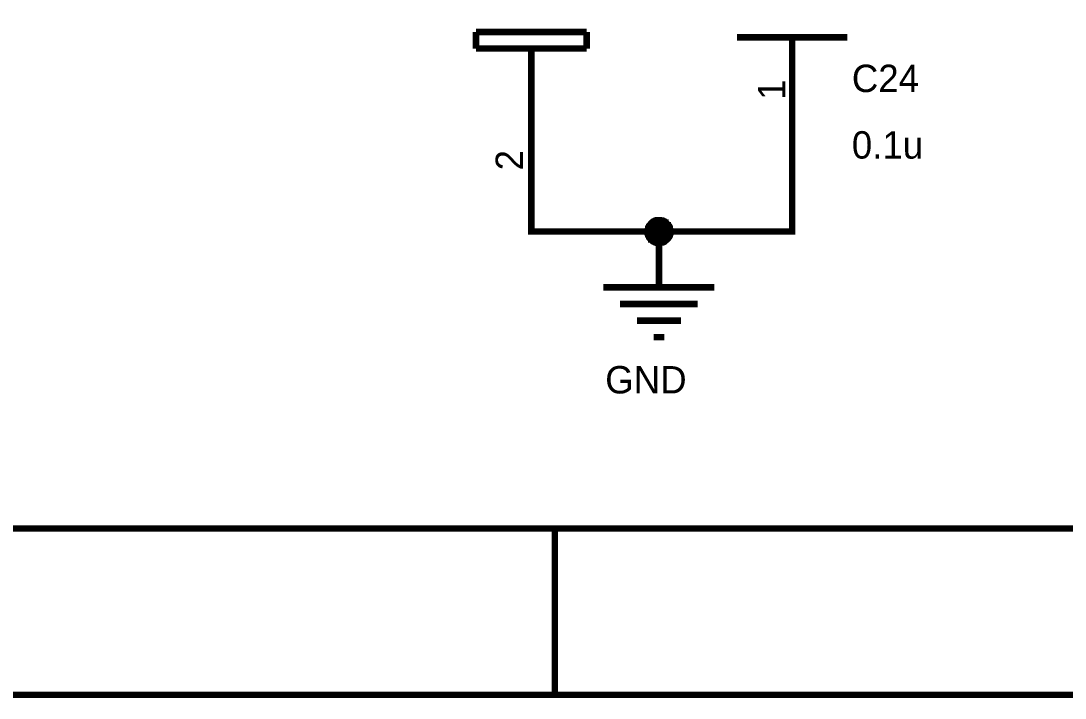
# Model space of a CAD drawing. Header units: millimetres. Extents: x 0 to 800, y 0 to 567.
# Drawn here: x 42.24 to 90.04, y -0.15 to 30.85 of the extents above; entities that cross this region are included whole.
import ezdxf

# ---------------------------------------------------------------- set-up
doc = ezdxf.new("R2010")
doc.units = ezdxf.units.MM
doc.layers.add('Sheet', color=255, linetype='Continuous')

msp = doc.modelspace()

# ---------------------------------------------------------------- linework, layer by layer
at = {"layer": 'Sheet'}
for points, const_width in [([(0, 566.375), (800.1, 566.375), (800.1, 0), (0, 0), (0, 566.375)], 0.3), ([(0, 566.375), (0, 0), (800.1, 0), (800.1, 566.375), (0, 566.375), (0, 566.375)], 0.0991), ([(7.661, 558.76), (792.484, 558.76), (792.484, 7.616), (7.661, 7.616), (7.661, 558.76)], 0.3), ([(7.661, 558.76), (7.661, 7.616), (792.484, 7.616), (792.484, 558.76), (7.661, 558.76), (7.661, 558.76)], 0.0991)]:
    msp.add_lwpolyline(points, close=True, dxfattribs=dict(at, const_width=const_width))
for points, const_width in [([(63.076, 29.589), (63.076, 30.35)], 0.3), ([(63.076, 30.35), (68.138, 30.35)], 0.3), ([(68.138, 30.35), (68.138, 29.589)], 0.3), ([(75.015, 30.104), (80.077, 30.104)], 0.3), ([(77.546, 30.104), (77.546, 28.312)], 0.3), ([(77.546, 30.104), (77.546, 29.342)], 0.3), ([(68.138, 29.589), (63.076, 29.589)], 0.3), ([(65.607, 29.589), (65.607, 27.058)], 0.3), ([(77.546, 28.312), (77.546, 21.212), (71.453, 21.212), (65.607, 21.212), (65.607, 24.504)], 0.3), ([(65.607, 27.058), (65.607, 24.504)], 0.3), ([(70.938, 21.212), (70.938, 21.234), (70.938, 21.256), (70.938, 21.279), (70.938, 21.301), (70.961, 21.346), (70.961, 21.368), (70.961, 21.391), (70.983, 21.413), (70.983, 21.436), (71.006, 21.458), (71.006, 21.48), (71.028, 21.503), (71.028, 21.503), (71.05, 21.525), (71.073, 21.548), (71.095, 21.57), (71.095, 21.592), (71.118, 21.615), (71.14, 21.615), (71.162, 21.637), (71.185, 21.66), (71.207, 21.66), (71.23, 21.682), (71.252, 21.682), (71.274, 21.704), (71.297, 21.704), (71.319, 21.704), (71.342, 21.727), (71.364, 21.727), (71.409, 21.727), (71.431, 21.727), (71.453, 21.727)], 0.3), ([(70.938, 21.212), (70.938, 21.234), (70.938, 21.256), (70.938, 21.279), (70.938, 21.301), (70.961, 21.346), (70.961, 21.368), (70.961, 21.391), (70.983, 21.413), (70.983, 21.436), (71.006, 21.458), (71.006, 21.48), (71.028, 21.503), (71.028, 21.503), (71.05, 21.525), (71.073, 21.548), (71.095, 21.57), (71.095, 21.592), (71.118, 21.615), (71.14, 21.615), (71.162, 21.637), (71.185, 21.66), (71.207, 21.66), (71.23, 21.682), (71.252, 21.682), (71.274, 21.704), (71.297, 21.704), (71.319, 21.704), (71.342, 21.727), (71.364, 21.727), (71.409, 21.727), (71.431, 21.727), (71.453, 21.727)], 0.3), ([(70.938, 21.212), (70.938, 21.234), (70.938, 21.256), (70.938, 21.279), (70.938, 21.301), (70.961, 21.346), (70.961, 21.368), (70.961, 21.391), (70.983, 21.413), (70.983, 21.436), (71.006, 21.458), (71.006, 21.48), (71.028, 21.503), (71.028, 21.503), (71.05, 21.525), (71.073, 21.548), (71.095, 21.57), (71.095, 21.592), (71.118, 21.615), (71.14, 21.615), (71.162, 21.637), (71.185, 21.66), (71.207, 21.66), (71.23, 21.682), (71.252, 21.682), (71.274, 21.704), (71.297, 21.704), (71.319, 21.704), (71.342, 21.727), (71.364, 21.727), (71.409, 21.727), (71.431, 21.727), (71.453, 21.727)], 0.3), ([(70.938, 21.212), (70.938, 21.234), (70.938, 21.256), (70.938, 21.279), (70.938, 21.301), (70.961, 21.346), (70.961, 21.368), (70.961, 21.391), (70.983, 21.413), (70.983, 21.436), (71.006, 21.458), (71.006, 21.48), (71.028, 21.503), (71.028, 21.503), (71.05, 21.525), (71.073, 21.548), (71.095, 21.57), (71.095, 21.592), (71.118, 21.615), (71.14, 21.615), (71.162, 21.637), (71.185, 21.66), (71.207, 21.66), (71.23, 21.682), (71.252, 21.682), (71.274, 21.704), (71.297, 21.704), (71.319, 21.704), (71.342, 21.727), (71.364, 21.727), (71.409, 21.727), (71.431, 21.727), (71.453, 21.727)], 0.3), ([(70.938, 21.212), (70.938, 21.234), (70.938, 21.256), (70.938, 21.279), (70.938, 21.301), (70.961, 21.346), (70.961, 21.368), (70.961, 21.391), (70.983, 21.413), (70.983, 21.436), (71.006, 21.458), (71.006, 21.48), (71.028, 21.503), (71.028, 21.503), (71.05, 21.525), (71.073, 21.548), (71.095, 21.57), (71.095, 21.592), (71.118, 21.615), (71.14, 21.615), (71.162, 21.637), (71.185, 21.66), (71.207, 21.66), (71.23, 21.682), (71.252, 21.682), (71.274, 21.704), (71.297, 21.704), (71.319, 21.704), (71.342, 21.727), (71.364, 21.727), (71.409, 21.727), (71.431, 21.727), (71.453, 21.727)], 0.0991), ([(70.938, 21.212), (70.938, 21.234), (70.938, 21.256), (70.938, 21.279), (70.938, 21.301), (70.961, 21.346), (70.961, 21.368), (70.961, 21.391), (70.983, 21.413), (70.983, 21.436), (71.006, 21.458), (71.006, 21.48), (71.028, 21.503), (71.028, 21.503), (71.05, 21.525), (71.073, 21.548), (71.095, 21.57), (71.095, 21.592), (71.118, 21.615), (71.14, 21.615), (71.162, 21.637), (71.185, 21.66), (71.207, 21.66), (71.23, 21.682), (71.252, 21.682), (71.274, 21.704), (71.297, 21.704), (71.319, 21.704), (71.342, 21.727), (71.364, 21.727), (71.409, 21.727), (71.431, 21.727), (71.453, 21.727)], 0.0991), ([(70.938, 21.212), (70.938, 21.234), (70.938, 21.256), (70.938, 21.279), (70.938, 21.301), (70.961, 21.346), (70.961, 21.368), (70.961, 21.391), (70.983, 21.413), (70.983, 21.436), (71.006, 21.458), (71.006, 21.48), (71.028, 21.503), (71.028, 21.503), (71.05, 21.525), (71.073, 21.548), (71.095, 21.57), (71.095, 21.592), (71.118, 21.615), (71.14, 21.615), (71.162, 21.637), (71.185, 21.66), (71.207, 21.66), (71.23, 21.682), (71.252, 21.682), (71.274, 21.704), (71.297, 21.704), (71.319, 21.704), (71.342, 21.727), (71.364, 21.727), (71.409, 21.727), (71.431, 21.727), (71.453, 21.727)], 0.0991), ([(70.938, 21.212), (70.938, 21.234), (70.938, 21.256), (70.938, 21.279), (70.938, 21.301), (70.961, 21.346), (70.961, 21.368), (70.961, 21.391), (70.983, 21.413), (70.983, 21.436), (71.006, 21.458), (71.006, 21.48), (71.028, 21.503), (71.028, 21.503), (71.05, 21.525), (71.073, 21.548), (71.095, 21.57), (71.095, 21.592), (71.118, 21.615), (71.14, 21.615), (71.162, 21.637), (71.185, 21.66), (71.207, 21.66), (71.23, 21.682), (71.252, 21.682), (71.274, 21.704), (71.297, 21.704), (71.319, 21.704), (71.342, 21.727), (71.364, 21.727), (71.409, 21.727), (71.431, 21.727), (71.453, 21.727)], 0.0991), ([(71.453, 21.727), (71.453, 21.727)], 0.3), ([(71.453, 21.727), (71.476, 21.727), (71.498, 21.727), (71.521, 21.727), (71.543, 21.727), (71.588, 21.704), (71.61, 21.704), (71.633, 21.704), (71.655, 21.682), (71.677, 21.682), (71.7, 21.66), (71.722, 21.66), (71.745, 21.637), (71.745, 21.615), (71.767, 21.615), (71.789, 21.592), (71.812, 21.57), (71.834, 21.548), (71.857, 21.525), (71.857, 21.503), (71.879, 21.503), (71.901, 21.48), (71.901, 21.458), (71.924, 21.436), (71.924, 21.413), (71.946, 21.391), (71.946, 21.368), (71.946, 21.346), (71.969, 21.301), (71.969, 21.279), (71.969, 21.256), (71.969, 21.234), (71.969, 21.212)], 0.3), ([(71.453, 21.727), (71.453, 21.727)], 0.3), ([(71.453, 21.727), (71.476, 21.727), (71.498, 21.727), (71.521, 21.727), (71.543, 21.727), (71.588, 21.704), (71.61, 21.704), (71.633, 21.704), (71.655, 21.682), (71.677, 21.682), (71.7, 21.66), (71.722, 21.66), (71.745, 21.637), (71.745, 21.615), (71.767, 21.615), (71.789, 21.592), (71.812, 21.57), (71.834, 21.548), (71.857, 21.525), (71.857, 21.503), (71.879, 21.503), (71.901, 21.48), (71.901, 21.458), (71.924, 21.436), (71.924, 21.413), (71.946, 21.391), (71.946, 21.368), (71.946, 21.346), (71.969, 21.301), (71.969, 21.279), (71.969, 21.256), (71.969, 21.234), (71.969, 21.212)], 0.3), ([(71.453, 21.727), (71.453, 21.727)], 0.3), ([(71.453, 21.727), (71.476, 21.727), (71.498, 21.727), (71.521, 21.727), (71.543, 21.727), (71.588, 21.704), (71.61, 21.704), (71.633, 21.704), (71.655, 21.682), (71.677, 21.682), (71.7, 21.66), (71.722, 21.66), (71.745, 21.637), (71.745, 21.615), (71.767, 21.615), (71.789, 21.592), (71.812, 21.57), (71.834, 21.548), (71.857, 21.525), (71.857, 21.503), (71.879, 21.503), (71.901, 21.48), (71.901, 21.458), (71.924, 21.436), (71.924, 21.413), (71.946, 21.391), (71.946, 21.368), (71.946, 21.346), (71.969, 21.301), (71.969, 21.279), (71.969, 21.256), (71.969, 21.234), (71.969, 21.212)], 0.3), ([(71.453, 21.727), (71.453, 21.727)], 0.3), ([(71.453, 21.727), (71.476, 21.727), (71.498, 21.727), (71.521, 21.727), (71.543, 21.727), (71.588, 21.704), (71.61, 21.704), (71.633, 21.704), (71.655, 21.682), (71.677, 21.682), (71.7, 21.66), (71.722, 21.66), (71.745, 21.637), (71.745, 21.615), (71.767, 21.615), (71.789, 21.592), (71.812, 21.57), (71.834, 21.548), (71.857, 21.525), (71.857, 21.503), (71.879, 21.503), (71.901, 21.48), (71.901, 21.458), (71.924, 21.436), (71.924, 21.413), (71.946, 21.391), (71.946, 21.368), (71.946, 21.346), (71.969, 21.301), (71.969, 21.279), (71.969, 21.256), (71.969, 21.234), (71.969, 21.212)], 0.3), ([(71.453, 21.727), (71.453, 21.727)], 0.0991), ([(71.453, 21.727), (71.476, 21.727), (71.498, 21.727), (71.521, 21.727), (71.543, 21.727), (71.588, 21.704), (71.61, 21.704), (71.633, 21.704), (71.655, 21.682), (71.677, 21.682), (71.7, 21.66), (71.722, 21.66), (71.745, 21.637), (71.745, 21.615), (71.767, 21.615), (71.789, 21.592), (71.812, 21.57), (71.834, 21.548), (71.857, 21.525), (71.857, 21.503), (71.879, 21.503), (71.901, 21.48), (71.901, 21.458), (71.924, 21.436), (71.924, 21.413), (71.946, 21.391), (71.946, 21.368), (71.946, 21.346), (71.969, 21.301), (71.969, 21.279), (71.969, 21.256), (71.969, 21.234), (71.969, 21.212)], 0.0991), ([(71.453, 21.727), (71.453, 21.727)], 0.0991), ([(71.453, 21.727), (71.476, 21.727), (71.498, 21.727), (71.521, 21.727), (71.543, 21.727), (71.588, 21.704), (71.61, 21.704), (71.633, 21.704), (71.655, 21.682), (71.677, 21.682), (71.7, 21.66), (71.722, 21.66), (71.745, 21.637), (71.745, 21.615), (71.767, 21.615), (71.789, 21.592), (71.812, 21.57), (71.834, 21.548), (71.857, 21.525), (71.857, 21.503), (71.879, 21.503), (71.901, 21.48), (71.901, 21.458), (71.924, 21.436), (71.924, 21.413), (71.946, 21.391), (71.946, 21.368), (71.946, 21.346), (71.969, 21.301), (71.969, 21.279), (71.969, 21.256), (71.969, 21.234), (71.969, 21.212)], 0.0991), ([(71.453, 21.727), (71.453, 21.727)], 0.0991), ([(71.453, 21.727), (71.476, 21.727), (71.498, 21.727), (71.521, 21.727), (71.543, 21.727), (71.588, 21.704), (71.61, 21.704), (71.633, 21.704), (71.655, 21.682), (71.677, 21.682), (71.7, 21.66), (71.722, 21.66), (71.745, 21.637), (71.745, 21.615), (71.767, 21.615), (71.789, 21.592), (71.812, 21.57), (71.834, 21.548), (71.857, 21.525), (71.857, 21.503), (71.879, 21.503), (71.901, 21.48), (71.901, 21.458), (71.924, 21.436), (71.924, 21.413), (71.946, 21.391), (71.946, 21.368), (71.946, 21.346), (71.969, 21.301), (71.969, 21.279), (71.969, 21.256), (71.969, 21.234), (71.969, 21.212)], 0.0991), ([(71.453, 21.727), (71.453, 21.727)], 0.0991), ([(71.453, 21.727), (71.476, 21.727), (71.498, 21.727), (71.521, 21.727), (71.543, 21.727), (71.588, 21.704), (71.61, 21.704), (71.633, 21.704), (71.655, 21.682), (71.677, 21.682), (71.7, 21.66), (71.722, 21.66), (71.745, 21.637), (71.745, 21.615), (71.767, 21.615), (71.789, 21.592), (71.812, 21.57), (71.834, 21.548), (71.857, 21.525), (71.857, 21.503), (71.879, 21.503), (71.901, 21.48), (71.901, 21.458), (71.924, 21.436), (71.924, 21.413), (71.946, 21.391), (71.946, 21.368), (71.946, 21.346), (71.969, 21.301), (71.969, 21.279), (71.969, 21.256), (71.969, 21.234), (71.969, 21.212)], 0.0991), ([(71.453, 20.696), (71.431, 20.696), (71.409, 20.696), (71.364, 20.696), (71.342, 20.696), (71.319, 20.719), (71.297, 20.719), (71.274, 20.719), (71.252, 20.741), (71.23, 20.741), (71.207, 20.764), (71.185, 20.764), (71.162, 20.786), (71.14, 20.786), (71.118, 20.808), (71.095, 20.831), (71.095, 20.853), (71.073, 20.853), (71.05, 20.876), (71.028, 20.898), (71.028, 20.92), (71.006, 20.943), (71.006, 20.965), (70.983, 20.988), (70.983, 21.01), (70.961, 21.032), (70.961, 21.055), (70.961, 21.077), (70.938, 21.1), (70.938, 21.122), (70.938, 21.167), (70.938, 21.189), (70.938, 21.212)], 0.3), ([(70.938, 21.212), (70.938, 21.212)], 0.3), ([(71.453, 20.696), (71.431, 20.696), (71.409, 20.696), (71.364, 20.696), (71.342, 20.696), (71.319, 20.719), (71.297, 20.719), (71.274, 20.719), (71.252, 20.741), (71.23, 20.741), (71.207, 20.764), (71.185, 20.764), (71.162, 20.786), (71.14, 20.786), (71.118, 20.808), (71.095, 20.831), (71.095, 20.853), (71.073, 20.853), (71.05, 20.876), (71.028, 20.898), (71.028, 20.92), (71.006, 20.943), (71.006, 20.965), (70.983, 20.988), (70.983, 21.01), (70.961, 21.032), (70.961, 21.055), (70.961, 21.077), (70.938, 21.1), (70.938, 21.122), (70.938, 21.167), (70.938, 21.189), (70.938, 21.212)], 0.3), ([(70.938, 21.212), (70.938, 21.212)], 0.3), ([(71.453, 20.696), (71.431, 20.696), (71.409, 20.696), (71.364, 20.696), (71.342, 20.696), (71.319, 20.719), (71.297, 20.719), (71.274, 20.719), (71.252, 20.741), (71.23, 20.741), (71.207, 20.764), (71.185, 20.764), (71.162, 20.786), (71.14, 20.786), (71.118, 20.808), (71.095, 20.831), (71.095, 20.853), (71.073, 20.853), (71.05, 20.876), (71.028, 20.898), (71.028, 20.92), (71.006, 20.943), (71.006, 20.965), (70.983, 20.988), (70.983, 21.01), (70.961, 21.032), (70.961, 21.055), (70.961, 21.077), (70.938, 21.1), (70.938, 21.122), (70.938, 21.167), (70.938, 21.189), (70.938, 21.212)], 0.3), ([(70.938, 21.212), (70.938, 21.212)], 0.3), ([(71.453, 20.696), (71.431, 20.696), (71.409, 20.696), (71.364, 20.696), (71.342, 20.696), (71.319, 20.719), (71.297, 20.719), (71.274, 20.719), (71.252, 20.741), (71.23, 20.741), (71.207, 20.764), (71.185, 20.764), (71.162, 20.786), (71.14, 20.786), (71.118, 20.808), (71.095, 20.831), (71.095, 20.853), (71.073, 20.853), (71.05, 20.876), (71.028, 20.898), (71.028, 20.92), (71.006, 20.943), (71.006, 20.965), (70.983, 20.988), (70.983, 21.01), (70.961, 21.032), (70.961, 21.055), (70.961, 21.077), (70.938, 21.1), (70.938, 21.122), (70.938, 21.167), (70.938, 21.189), (70.938, 21.212)], 0.3), ([(70.938, 21.212), (70.938, 21.212)], 0.3), ([(71.453, 20.696), (71.431, 20.696), (71.409, 20.696), (71.364, 20.696), (71.342, 20.696), (71.319, 20.719), (71.297, 20.719), (71.274, 20.719), (71.252, 20.741), (71.23, 20.741), (71.207, 20.764), (71.185, 20.764), (71.162, 20.786), (71.14, 20.786), (71.118, 20.808), (71.095, 20.831), (71.095, 20.853), (71.073, 20.853), (71.05, 20.876), (71.028, 20.898), (71.028, 20.92), (71.006, 20.943), (71.006, 20.965), (70.983, 20.988), (70.983, 21.01), (70.961, 21.032), (70.961, 21.055), (70.961, 21.077), (70.938, 21.1), (70.938, 21.122), (70.938, 21.167), (70.938, 21.189), (70.938, 21.212)], 0.0991), ([(70.938, 21.212), (70.938, 21.212)], 0.0991), ([(71.453, 20.696), (71.431, 20.696), (71.409, 20.696), (71.364, 20.696), (71.342, 20.696), (71.319, 20.719), (71.297, 20.719), (71.274, 20.719), (71.252, 20.741), (71.23, 20.741), (71.207, 20.764), (71.185, 20.764), (71.162, 20.786), (71.14, 20.786), (71.118, 20.808), (71.095, 20.831), (71.095, 20.853), (71.073, 20.853), (71.05, 20.876), (71.028, 20.898), (71.028, 20.92), (71.006, 20.943), (71.006, 20.965), (70.983, 20.988), (70.983, 21.01), (70.961, 21.032), (70.961, 21.055), (70.961, 21.077), (70.938, 21.1), (70.938, 21.122), (70.938, 21.167), (70.938, 21.189), (70.938, 21.212)], 0.0991), ([(70.938, 21.212), (70.938, 21.212)], 0.0991), ([(71.453, 20.696), (71.431, 20.696), (71.409, 20.696), (71.364, 20.696), (71.342, 20.696), (71.319, 20.719), (71.297, 20.719), (71.274, 20.719), (71.252, 20.741), (71.23, 20.741), (71.207, 20.764), (71.185, 20.764), (71.162, 20.786), (71.14, 20.786), (71.118, 20.808), (71.095, 20.831), (71.095, 20.853), (71.073, 20.853), (71.05, 20.876), (71.028, 20.898), (71.028, 20.92), (71.006, 20.943), (71.006, 20.965), (70.983, 20.988), (70.983, 21.01), (70.961, 21.032), (70.961, 21.055), (70.961, 21.077), (70.938, 21.1), (70.938, 21.122), (70.938, 21.167), (70.938, 21.189), (70.938, 21.212)], 0.0991), ([(70.938, 21.212), (70.938, 21.212)], 0.0991), ([(71.453, 20.696), (71.431, 20.696), (71.409, 20.696), (71.364, 20.696), (71.342, 20.696), (71.319, 20.719), (71.297, 20.719), (71.274, 20.719), (71.252, 20.741), (71.23, 20.741), (71.207, 20.764), (71.185, 20.764), (71.162, 20.786), (71.14, 20.786), (71.118, 20.808), (71.095, 20.831), (71.095, 20.853), (71.073, 20.853), (71.05, 20.876), (71.028, 20.898), (71.028, 20.92), (71.006, 20.943), (71.006, 20.965), (70.983, 20.988), (70.983, 21.01), (70.961, 21.032), (70.961, 21.055), (70.961, 21.077), (70.938, 21.1), (70.938, 21.122), (70.938, 21.167), (70.938, 21.189), (70.938, 21.212)], 0.0991), ([(70.938, 21.212), (70.938, 21.212)], 0.0991), ([(71.453, 21.212), (71.453, 18.658)], 0.3), ([(71.969, 21.212), (71.969, 21.189), (71.969, 21.167), (71.969, 21.122), (71.969, 21.1), (71.946, 21.077), (71.946, 21.055), (71.946, 21.032), (71.924, 21.01), (71.924, 20.988), (71.901, 20.965), (71.901, 20.943), (71.879, 20.92), (71.857, 20.898), (71.857, 20.876), (71.834, 20.853), (71.812, 20.853), (71.789, 20.831), (71.767, 20.808), (71.745, 20.786), (71.745, 20.786), (71.722, 20.764), (71.7, 20.764), (71.677, 20.741), (71.655, 20.741), (71.633, 20.719), (71.61, 20.719), (71.588, 20.719), (71.543, 20.696), (71.521, 20.696), (71.498, 20.696), (71.476, 20.696), (71.453, 20.696)], 0.3), ([(71.969, 21.212), (71.969, 21.189), (71.969, 21.167), (71.969, 21.122), (71.969, 21.1), (71.946, 21.077), (71.946, 21.055), (71.946, 21.032), (71.924, 21.01), (71.924, 20.988), (71.901, 20.965), (71.901, 20.943), (71.879, 20.92), (71.857, 20.898), (71.857, 20.876), (71.834, 20.853), (71.812, 20.853), (71.789, 20.831), (71.767, 20.808), (71.745, 20.786), (71.745, 20.786), (71.722, 20.764), (71.7, 20.764), (71.677, 20.741), (71.655, 20.741), (71.633, 20.719), (71.61, 20.719), (71.588, 20.719), (71.543, 20.696), (71.521, 20.696), (71.498, 20.696), (71.476, 20.696), (71.453, 20.696)], 0.3), ([(71.969, 21.212), (71.969, 21.189), (71.969, 21.167), (71.969, 21.122), (71.969, 21.1), (71.946, 21.077), (71.946, 21.055), (71.946, 21.032), (71.924, 21.01), (71.924, 20.988), (71.901, 20.965), (71.901, 20.943), (71.879, 20.92), (71.857, 20.898), (71.857, 20.876), (71.834, 20.853), (71.812, 20.853), (71.789, 20.831), (71.767, 20.808), (71.745, 20.786), (71.745, 20.786), (71.722, 20.764), (71.7, 20.764), (71.677, 20.741), (71.655, 20.741), (71.633, 20.719), (71.61, 20.719), (71.588, 20.719), (71.543, 20.696), (71.521, 20.696), (71.498, 20.696), (71.476, 20.696), (71.453, 20.696)], 0.3), ([(71.969, 21.212), (71.969, 21.189), (71.969, 21.167), (71.969, 21.122), (71.969, 21.1), (71.946, 21.077), (71.946, 21.055), (71.946, 21.032), (71.924, 21.01), (71.924, 20.988), (71.901, 20.965), (71.901, 20.943), (71.879, 20.92), (71.857, 20.898), (71.857, 20.876), (71.834, 20.853), (71.812, 20.853), (71.789, 20.831), (71.767, 20.808), (71.745, 20.786), (71.745, 20.786), (71.722, 20.764), (71.7, 20.764), (71.677, 20.741), (71.655, 20.741), (71.633, 20.719), (71.61, 20.719), (71.588, 20.719), (71.543, 20.696), (71.521, 20.696), (71.498, 20.696), (71.476, 20.696), (71.453, 20.696)], 0.3), ([(71.969, 21.212), (71.969, 21.189), (71.969, 21.167), (71.969, 21.122), (71.969, 21.1), (71.946, 21.077), (71.946, 21.055), (71.946, 21.032), (71.924, 21.01), (71.924, 20.988), (71.901, 20.965), (71.901, 20.943), (71.879, 20.92), (71.857, 20.898), (71.857, 20.876), (71.834, 20.853), (71.812, 20.853), (71.789, 20.831), (71.767, 20.808), (71.745, 20.786), (71.745, 20.786), (71.722, 20.764), (71.7, 20.764), (71.677, 20.741), (71.655, 20.741), (71.633, 20.719), (71.61, 20.719), (71.588, 20.719), (71.543, 20.696), (71.521, 20.696), (71.498, 20.696), (71.476, 20.696), (71.453, 20.696)], 0.0991), ([(71.969, 21.212), (71.969, 21.189), (71.969, 21.167), (71.969, 21.122), (71.969, 21.1), (71.946, 21.077), (71.946, 21.055), (71.946, 21.032), (71.924, 21.01), (71.924, 20.988), (71.901, 20.965), (71.901, 20.943), (71.879, 20.92), (71.857, 20.898), (71.857, 20.876), (71.834, 20.853), (71.812, 20.853), (71.789, 20.831), (71.767, 20.808), (71.745, 20.786), (71.745, 20.786), (71.722, 20.764), (71.7, 20.764), (71.677, 20.741), (71.655, 20.741), (71.633, 20.719), (71.61, 20.719), (71.588, 20.719), (71.543, 20.696), (71.521, 20.696), (71.498, 20.696), (71.476, 20.696), (71.453, 20.696)], 0.0991), ([(71.969, 21.212), (71.969, 21.189), (71.969, 21.167), (71.969, 21.122), (71.969, 21.1), (71.946, 21.077), (71.946, 21.055), (71.946, 21.032), (71.924, 21.01), (71.924, 20.988), (71.901, 20.965), (71.901, 20.943), (71.879, 20.92), (71.857, 20.898), (71.857, 20.876), (71.834, 20.853), (71.812, 20.853), (71.789, 20.831), (71.767, 20.808), (71.745, 20.786), (71.745, 20.786), (71.722, 20.764), (71.7, 20.764), (71.677, 20.741), (71.655, 20.741), (71.633, 20.719), (71.61, 20.719), (71.588, 20.719), (71.543, 20.696), (71.521, 20.696), (71.498, 20.696), (71.476, 20.696), (71.453, 20.696)], 0.0991), ([(71.969, 21.212), (71.969, 21.189), (71.969, 21.167), (71.969, 21.122), (71.969, 21.1), (71.946, 21.077), (71.946, 21.055), (71.946, 21.032), (71.924, 21.01), (71.924, 20.988), (71.901, 20.965), (71.901, 20.943), (71.879, 20.92), (71.857, 20.898), (71.857, 20.876), (71.834, 20.853), (71.812, 20.853), (71.789, 20.831), (71.767, 20.808), (71.745, 20.786), (71.745, 20.786), (71.722, 20.764), (71.7, 20.764), (71.677, 20.741), (71.655, 20.741), (71.633, 20.719), (71.61, 20.719), (71.588, 20.719), (71.543, 20.696), (71.521, 20.696), (71.498, 20.696), (71.476, 20.696), (71.453, 20.696)], 0.0991), ([(71.969, 21.212), (71.969, 21.212), (71.969, 21.212), (71.969, 21.212), (71.969, 21.212), (71.969, 21.212), (71.969, 21.212), (71.969, 21.212), (71.969, 21.212), (71.969, 21.212), (71.969, 21.212), (71.969, 21.212), (71.969, 21.212), (71.969, 21.212), (71.969, 21.212), (71.969, 21.212), (71.969, 21.212), (71.969, 21.212), (71.969, 21.212), (71.969, 21.212), (71.969, 21.212), (71.969, 21.212), (71.969, 21.212), (71.969, 21.212), (71.969, 21.212), (71.969, 21.212), (71.969, 21.212), (71.969, 21.212), (71.969, 21.212), (71.969, 21.212), (71.969, 21.212), (71.969, 21.212), (71.969, 21.212)], 0.3), ([(71.969, 21.212), (71.969, 21.212)], 0.3), ([(71.969, 21.212), (71.969, 21.212), (71.969, 21.212), (71.969, 21.212), (71.969, 21.212), (71.969, 21.212), (71.969, 21.212), (71.969, 21.212), (71.969, 21.212), (71.969, 21.212), (71.969, 21.212), (71.969, 21.212), (71.969, 21.212), (71.969, 21.212), (71.969, 21.212), (71.969, 21.212), (71.969, 21.212), (71.969, 21.212), (71.969, 21.212), (71.969, 21.212), (71.969, 21.212), (71.969, 21.212), (71.969, 21.212), (71.969, 21.212), (71.969, 21.212), (71.969, 21.212), (71.969, 21.212), (71.969, 21.212), (71.969, 21.212), (71.969, 21.212), (71.969, 21.212), (71.969, 21.212), (71.969, 21.212)], 0.3), ([(71.969, 21.212), (71.969, 21.212)], 0.3), ([(71.969, 21.212), (71.969, 21.212), (71.969, 21.212), (71.969, 21.212), (71.969, 21.212), (71.969, 21.212), (71.969, 21.212), (71.969, 21.212), (71.969, 21.212), (71.969, 21.212), (71.969, 21.212), (71.969, 21.212), (71.969, 21.212), (71.969, 21.212), (71.969, 21.212), (71.969, 21.212), (71.969, 21.212), (71.969, 21.212), (71.969, 21.212), (71.969, 21.212), (71.969, 21.212), (71.969, 21.212), (71.969, 21.212), (71.969, 21.212), (71.969, 21.212), (71.969, 21.212), (71.969, 21.212), (71.969, 21.212), (71.969, 21.212), (71.969, 21.212), (71.969, 21.212), (71.969, 21.212), (71.969, 21.212)], 0.3), ([(71.969, 21.212), (71.969, 21.212)], 0.3), ([(71.969, 21.212), (71.969, 21.212), (71.969, 21.212), (71.969, 21.212), (71.969, 21.212), (71.969, 21.212), (71.969, 21.212), (71.969, 21.212), (71.969, 21.212), (71.969, 21.212), (71.969, 21.212), (71.969, 21.212), (71.969, 21.212), (71.969, 21.212), (71.969, 21.212), (71.969, 21.212), (71.969, 21.212), (71.969, 21.212), (71.969, 21.212), (71.969, 21.212), (71.969, 21.212), (71.969, 21.212), (71.969, 21.212), (71.969, 21.212), (71.969, 21.212), (71.969, 21.212), (71.969, 21.212), (71.969, 21.212), (71.969, 21.212), (71.969, 21.212), (71.969, 21.212), (71.969, 21.212), (71.969, 21.212)], 0.3), ([(71.969, 21.212), (71.969, 21.212)], 0.3), ([(71.969, 21.212), (71.969, 21.212), (71.969, 21.212), (71.969, 21.212), (71.969, 21.212), (71.969, 21.212), (71.969, 21.212), (71.969, 21.212), (71.969, 21.212), (71.969, 21.212), (71.969, 21.212), (71.969, 21.212), (71.969, 21.212), (71.969, 21.212), (71.969, 21.212), (71.969, 21.212), (71.969, 21.212), (71.969, 21.212), (71.969, 21.212), (71.969, 21.212), (71.969, 21.212), (71.969, 21.212), (71.969, 21.212), (71.969, 21.212), (71.969, 21.212), (71.969, 21.212), (71.969, 21.212), (71.969, 21.212), (71.969, 21.212), (71.969, 21.212), (71.969, 21.212), (71.969, 21.212), (71.969, 21.212)], 0.0991), ([(71.969, 21.212), (71.969, 21.212)], 0.0991), ([(71.969, 21.212), (71.969, 21.212), (71.969, 21.212), (71.969, 21.212), (71.969, 21.212), (71.969, 21.212), (71.969, 21.212), (71.969, 21.212), (71.969, 21.212), (71.969, 21.212), (71.969, 21.212), (71.969, 21.212), (71.969, 21.212), (71.969, 21.212), (71.969, 21.212), (71.969, 21.212), (71.969, 21.212), (71.969, 21.212), (71.969, 21.212), (71.969, 21.212), (71.969, 21.212), (71.969, 21.212), (71.969, 21.212), (71.969, 21.212), (71.969, 21.212), (71.969, 21.212), (71.969, 21.212), (71.969, 21.212), (71.969, 21.212), (71.969, 21.212), (71.969, 21.212), (71.969, 21.212), (71.969, 21.212)], 0.0991), ([(71.969, 21.212), (71.969, 21.212)], 0.0991), ([(71.969, 21.212), (71.969, 21.212), (71.969, 21.212), (71.969, 21.212), (71.969, 21.212), (71.969, 21.212), (71.969, 21.212), (71.969, 21.212), (71.969, 21.212), (71.969, 21.212), (71.969, 21.212), (71.969, 21.212), (71.969, 21.212), (71.969, 21.212), (71.969, 21.212), (71.969, 21.212), (71.969, 21.212), (71.969, 21.212), (71.969, 21.212), (71.969, 21.212), (71.969, 21.212), (71.969, 21.212), (71.969, 21.212), (71.969, 21.212), (71.969, 21.212), (71.969, 21.212), (71.969, 21.212), (71.969, 21.212), (71.969, 21.212), (71.969, 21.212), (71.969, 21.212), (71.969, 21.212), (71.969, 21.212)], 0.0991), ([(71.969, 21.212), (71.969, 21.212)], 0.0991), ([(71.969, 21.212), (71.969, 21.212), (71.969, 21.212), (71.969, 21.212), (71.969, 21.212), (71.969, 21.212), (71.969, 21.212), (71.969, 21.212), (71.969, 21.212), (71.969, 21.212), (71.969, 21.212), (71.969, 21.212), (71.969, 21.212), (71.969, 21.212), (71.969, 21.212), (71.969, 21.212), (71.969, 21.212), (71.969, 21.212), (71.969, 21.212), (71.969, 21.212), (71.969, 21.212), (71.969, 21.212), (71.969, 21.212), (71.969, 21.212), (71.969, 21.212), (71.969, 21.212), (71.969, 21.212), (71.969, 21.212), (71.969, 21.212), (71.969, 21.212), (71.969, 21.212), (71.969, 21.212), (71.969, 21.212)], 0.0991), ([(71.969, 21.212), (71.969, 21.212)], 0.0991), ([(68.9, 18.658), (73.985, 18.658)], 0.3), ([(69.662, 17.897), (73.223, 17.897)], 0.3), ([(70.446, 17.135), (72.461, 17.135)], 0.3), ([(71.207, 16.373), (71.7, 16.373)], 0.3), ([(66.682, 0), (66.682, 7.616)], 0.3)]:
    msp.add_lwpolyline(points, dxfattribs=dict(at, const_width=const_width))
at = {"layer": 'Sheet', "const_width": 0.508}
msp.add_lwpolyline([(71.186, 21.214, 1), (71.694, 21.214, 1)], format="xyb", close=True, dxfattribs=at)

# ---------------------------------------------------------------- texts
at = {"layer": 'Sheet'}
for s, p in [('C24', (80.279, 27.595)), ('0.1u', (80.279, 24.549)), ('GND', (68.99, 13.798))]:
    msp.add_text(s, height=1.2543, dxfattribs=at).set_placement(p)
for s, p in [('1', (77.232, 27.237)), ('2', (65.227, 24.011))]:
    msp.add_text(s, height=1.254, rotation=90, dxfattribs=at).set_placement(p)

doc.saveas('drawing.dxf')
